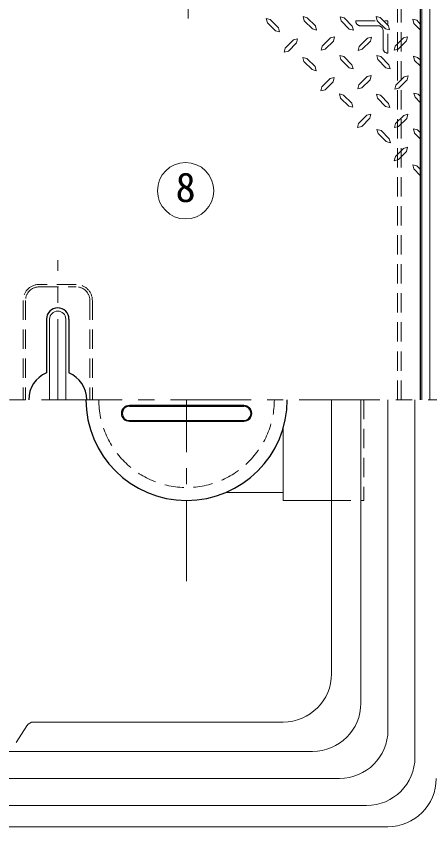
# Model space of a CAD drawing. Units: millimetres at full size, sheet at 1:10; details may follow other scales. Extents: x -2088 to 1962, y -1408 to 1402.
# Drawn here: x -1024 to -767, y 626 to 1129 of the extents above; entities that cross this region are included whole.
import ezdxf
from ezdxf.enums import TextEntityAlignment as Align

# ---------------------------------------------------------------- set-up
doc = ezdxf.new("R2010")
doc.units = ezdxf.units.MM
doc.header["$LTSCALE"] = 10
doc.linetypes.add('CHAIN1', pattern=[8, 5, -1, 1, -1])
doc.linetypes.add('DASHED1', pattern=[1.8, 1.2, -0.6])
doc.layers.add('0-0_ﾚｲﾔ1', color=4, linetype='Continuous', lineweight=9)
doc.styles.add('ＭＳ ゴシック', font='')
doc.styles.get('ＭＳ ゴシック').set_extended_font_data('MS Gothic')

msp = doc.modelspace()

# ---------------------------------------------------------------- linework, layer by layer
at = {"layer": '0-0_ﾚｲﾔ1', "linetype": 'CHAIN1'}
for p, q in [((-917.11, 1127.8), (-917.11, 1157.8)), ((-998.11, 891.3), (-998.11, 977.8)), ((-1968.11, 891.3), (-463.11, 891.3)), ((-918.11, 778.8), (-918.11, 891.3))]:
    msp.add_line(p, q, dxfattribs=at)
at = {"layer": '0-0_ﾚｲﾔ1', "linetype": 'DASHED1'}
for p, q in [((-784.81, 891.3), (-784.81, 1152.3)), ((-787.11, 891.3), (-787.11, 1146.3)), ((-808.11, 891.3), (-808.11, 828.8)), ((-828.11, 828.8), (-808.11, 828.8))]:
    msp.add_line(p, q, dxfattribs=at)
at = {"layer": '0-0_ﾚｲﾔ1', "color": 7, "lineweight": 18}
for p, q in [((-767.11, 891.3), (-767.11, 1152.3)), ((-772.11, 891.3), (-772.11, 1147.3)), ((-1003.11, 941.3), (-1003.11, 891.3)), ((-993.11, 941.3), (-993.11, 891.3)), ((-828.11, 721.3), (-828.11, 891.3)), ((-1013.11, 691.3), (-858.11, 691.3)), ((-1017.33, 688.98), (-1023.88, 678.63)), ((-793.11, 626.3), (-1663.11, 626.3))]:
    msp.add_line(p, q, dxfattribs=at)
at = {"layer": '0-0_ﾚｲﾔ1', "color": 5, "lineweight": 25}
for p, q in [((-773.11, 1146.3), (-773.11, 891.3)), ((-1005.11, 941.3), (-1005.11, 907.89)), ((-991.11, 941.3), (-991.11, 907.89)), ((-953.61, 887.3), (-882.61, 887.3)), ((-953.61, 878.3), (-882.61, 878.3))]:
    msp.add_line(p, q, dxfattribs=at)
at = {"layer": '0-0_ﾚｲﾔ1'}
for p, q in [((-867.97, 1125.17), (-868.61, 1127.74)), ((-866.12, 1127.1), (-868.61, 1127.74)), ((-866.12, 1127.1), (-861.06, 1121.95)), ((-845.07, 1126.37), (-845.71, 1128.95)), ((-843.22, 1128.3), (-845.71, 1128.95)), ((-843.22, 1128.3), (-838.16, 1123.16)), ((-822.16, 1126.29), (-822.81, 1128.87)), ((-820.32, 1128.22), (-822.81, 1128.87)), ((-820.32, 1128.22), (-815.25, 1123.08)), ((-799.74, 1126.45), (-800.39, 1129.03)), ((-797.9, 1128.38), (-800.39, 1129.03)), ((-797.9, 1128.38), (-792.83, 1123.24)), ((-775.16, 1126.7), (-777.73, 1127.34)), ((-777, 1124.77), (-777.73, 1127.34)), ((-775.16, 1126.7), (-773.11, 1124.35)), ((-867.97, 1125.17), (-862.91, 1120.11)), ((-861.06, 1121.95), (-860.33, 1119.46)), ((-845.07, 1126.37), (-840, 1121.31)), ((-838.16, 1123.16), (-837.43, 1120.67)), ((-822.16, 1126.29), (-817.1, 1121.23)), ((-815.25, 1123.08), (-814.53, 1120.59)), ((-799.74, 1126.45), (-794.68, 1121.39)), ((-792.83, 1123.24), (-792.11, 1120.75)), ((-777, 1124.77), (-773.11, 1120.87)), ((-860.33, 1119.46), (-862.91, 1120.11)), ((-837.43, 1120.67), (-840, 1121.31)), ((-814.53, 1120.59), (-817.1, 1121.23)), ((-792.11, 1120.75), (-794.68, 1121.39)), ((-854.87, 1107.57), (-849.81, 1112.63)), ((-831.97, 1108.78), (-826.91, 1113.84)), ((-809.07, 1108.7), (-804, 1113.76)), ((-786.65, 1108.86), (-781.58, 1113.92)), ((-856.8, 1109.42), (-857.44, 1106.93)), ((-854.87, 1107.57), (-857.44, 1106.93)), ((-833.9, 1110.62), (-834.54, 1108.13)), ((-831.97, 1108.78), (-834.54, 1108.13)), ((-810.99, 1110.54), (-811.64, 1108.05)), ((-809.07, 1108.7), (-811.64, 1108.05)), ((-788.58, 1110.7), (-789.22, 1108.21)), ((-786.65, 1108.86), (-789.22, 1108.21)), ((-845.23, 1101.14), (-845.87, 1103.71)), ((-843.38, 1103.07), (-845.87, 1103.71)), ((-843.38, 1103.07), (-838.32, 1097.93)), ((-822.33, 1102.35), (-822.97, 1104.92)), ((-820.48, 1104.28), (-822.97, 1104.92)), ((-822.33, 1102.35), (-817.26, 1097.28)), ((-820.48, 1104.28), (-815.41, 1099.13)), ((-799.42, 1102.27), (-800.07, 1104.84)), ((-797.58, 1104.2), (-800.07, 1104.84)), ((-799.42, 1102.27), (-794.36, 1097.2)), ((-797.58, 1104.2), (-792.51, 1099.05)), ((-774.67, 1103.71), (-777.24, 1104.36)), ((-776.52, 1101.78), (-777.24, 1104.36)), ((-776.52, 1101.78), (-773.11, 1098.37)), ((-774.67, 1103.71), (-773.11, 1102.15)), ((-845.23, 1101.14), (-840.16, 1096.08)), ((-838.32, 1097.93), (-837.59, 1095.44)), ((-814.69, 1096.64), (-817.26, 1097.28)), ((-815.41, 1099.13), (-814.69, 1096.64)), ((-791.79, 1096.56), (-794.36, 1097.2)), ((-792.51, 1099.05), (-791.79, 1096.56)), ((-837.59, 1095.44), (-840.16, 1096.08)), ((-832.13, 1083.54), (-827.07, 1088.61)), ((-811.16, 1086.6), (-811.8, 1084.11)), ((-809.23, 1084.75), (-804.16, 1089.81)), ((-788.25, 1086.52), (-788.9, 1084.03)), ((-786.33, 1084.67), (-781.26, 1089.73)), ((-834.06, 1085.39), (-834.7, 1082.9)), ((-832.13, 1083.54), (-834.7, 1082.9)), ((-809.23, 1084.75), (-811.8, 1084.11)), ((-786.33, 1084.67), (-788.9, 1084.03)), ((-774.35, 1080.89), (-776.92, 1081.53)), ((-776.28, 1078.96), (-776.92, 1081.53)), ((-822.49, 1078.4), (-823.13, 1080.97)), ((-820.64, 1080.33), (-823.13, 1080.97)), ((-822.49, 1078.4), (-817.42, 1073.34)), ((-820.64, 1080.33), (-815.58, 1075.19)), ((-799.58, 1078.32), (-800.23, 1080.89)), ((-797.74, 1080.25), (-800.23, 1080.89)), ((-799.58, 1078.32), (-794.52, 1073.26)), ((-797.74, 1080.25), (-792.67, 1075.11)), ((-776.28, 1078.96), (-773.11, 1075.79)), ((-774.35, 1080.89), (-773.11, 1079.65)), ((-814.85, 1072.7), (-817.42, 1073.34)), ((-815.58, 1075.19), (-814.85, 1072.7)), ((-791.95, 1072.62), (-794.52, 1073.26)), ((-792.67, 1075.11), (-791.95, 1072.62)), ((-811.32, 1062.65), (-811.96, 1060.16)), ((-809.39, 1060.8), (-804.33, 1065.87)), ((-788.41, 1062.57), (-789.06, 1060.08)), ((-786.49, 1060.72), (-781.42, 1065.78)), ((-809.39, 1060.8), (-811.96, 1060.16)), ((-797.33, 1058.31), (-799.91, 1058.95)), ((-799.18, 1056.38), (-799.91, 1058.95)), ((-799.18, 1056.38), (-794.12, 1051.4)), ((-797.33, 1058.31), (-792.27, 1053.25)), ((-786.49, 1060.72), (-789.06, 1060.08)), ((-774.75, 1058.63), (-777.33, 1059.28)), ((-776.6, 1056.7), (-777.33, 1059.28)), ((-776.6, 1056.7), (-773.11, 1053.07)), ((-774.75, 1058.63), (-773.11, 1056.99)), ((-791.55, 1050.68), (-794.12, 1051.4)), ((-792.27, 1053.25), (-791.55, 1050.68)), ((-788.49, 1042.16), (-783.43, 1047.22)), ((-788.49, 1042.16), (-789.14, 1039.59)), ((-786.57, 1040.31), (-781.58, 1045.37)), ((-786.57, 1040.31), (-789.14, 1039.59)), ((-775.16, 1036.37), (-777.73, 1037.02)), ((-777, 1034.45), (-777.73, 1037.02)), ((-775.16, 1036.37), (-773.11, 1034.33)), ((-777, 1034.45), (-773.11, 1030.39)), ((-809.89, 703.09), (-809.89, 891.3)), ((-776.32, 669.51), (-776.32, 891.3)), ((-953.61, 887.8), (-882.61, 887.8)), ((-953.61, 877.8), (-882.61, 877.8)), ((-858.11, 873.8), (-858.11, 828.8)), ((-858.11, 833.8), (-893.61, 833.8)), ((-858.11, 828.8), (-828.11, 828.8)), ((-839.89, 673.09), (-1616.32, 673.09)), ((-806.32, 639.51), (-1649.89, 639.51))]:
    msp.add_line(p, q, dxfattribs=at)
at = {"layer": '0-0_ﾚｲﾔ1', "color": 7, "linetype": 'DASHED1', "lineweight": 18}
for p, q in [((-813.11, 1126.3), (-793.11, 1126.3)), ((-810.11, 1123.3), (-799.11, 1123.3)), ((-793.11, 1106.3), (-793.11, 1126.3)), ((-796.11, 1120.3), (-796.11, 1109.3)), ((-986.61, 962.8), (-1009.61, 962.8)), ((-1009.61, 961.3), (-986.61, 961.3)), ((-1019.61, 952.8), (-1019.61, 891.3)), ((-1018.11, 952.8), (-1018.11, 891.3)), ((-978.11, 952.8), (-978.11, 891.3)), ((-976.61, 952.8), (-976.61, 891.3))]:
    msp.add_line(p, q, dxfattribs=at)
at = {"layer": '0-0_ﾚｲﾔ1', "color": 3, "lineweight": 18}
for p, q in [((-793.11, 686.3), (-793.11, 891.3)), ((-823.11, 656.3), (-1633.11, 656.3))]:
    msp.add_line(p, q, dxfattribs=at)
at = {"layer": '0-0_ﾚｲﾔ1'}
for points in [[(-856.8, 1109.42), (-851.66, 1114.56), (-849.16, 1115.2), (-849.81, 1112.63)], [(-833.9, 1110.62), (-828.75, 1115.77), (-826.26, 1116.41), (-826.91, 1113.84)], [(-810.99, 1110.54), (-805.85, 1115.69), (-803.36, 1116.33), (-804, 1113.76)], [(-788.58, 1110.7), (-783.43, 1115.85), (-780.94, 1116.49), (-781.58, 1113.92)], [(-811.16, 1086.6), (-806.01, 1091.74), (-803.52, 1092.38), (-804.16, 1089.81)], [(-788.25, 1086.52), (-783.11, 1091.66), (-780.62, 1092.3), (-781.26, 1089.73)], [(-834.06, 1085.39), (-828.91, 1090.53), (-826.42, 1091.18), (-827.07, 1088.61)], [(-811.32, 1062.65), (-806.17, 1067.79), (-803.68, 1068.44), (-804.33, 1065.87)], [(-788.41, 1062.57), (-783.27, 1067.71), (-780.78, 1068.36), (-781.42, 1065.78)], [(-783.43, 1047.22), (-780.86, 1047.95), (-781.58, 1045.37)]]:
    msp.add_lwpolyline(points, dxfattribs=at)
at = {"layer": '0-0_ﾚｲﾔ1', "color": 7, "lineweight": 18}
msp.add_circle((-918.7, 1020.96), 17.5, dxfattribs=at)
at = {"layer": '0-0_ﾚｲﾔ1', "color": 7, "linetype": 'DASHED1', "lineweight": 18}
for centre, radius, start, end in [((-810.11, 1126.3), 3, 180, 270), ((-799.11, 1120.3), 3, 0, 90), ((-793.11, 1109.3), 3, 180, 270), ((-1009.61, 952.8), 10, 90, 180), ((-1009.61, 952.8), 8.5, 90, 180), ((-986.61, 952.8), 10, 0, 90), ((-986.61, 952.8), 8.5, 0, 90), ((-918.11, 891.3), 54.5, 180, 360)]:
    msp.add_arc(centre, radius, start, end, dxfattribs=at)
at = {"layer": '0-0_ﾚｲﾔ1', "color": 5, "lineweight": 25}
for centre, radius, start, end in [((-998.11, 941.3), 7, 0, 180), ((-998.11, 891.3), 18, 112.8854, 180), ((-998.11, 891.3), 18, 360, 67.1146), ((-918.11, 891.3), 62.5, 180, 360), ((-953.61, 882.8), 4.5, 90, 270), ((-882.61, 882.8), 4.5, 270, 90)]:
    msp.add_arc(centre, radius, start, end, dxfattribs=at)
at = {"layer": '0-0_ﾚｲﾔ1', "color": 7, "lineweight": 18}
for centre, radius, start, end in [((-998.11, 941.3), 5, 0, 180), ((-858.11, 721.3), 30, 270, 0), ((-1013.11, 686.3), 5, 90, 147.6665), ((-793.11, 656.3), 30, 270, 0)]:
    msp.add_arc(centre, radius, start, end, dxfattribs=at)
at = {"layer": '0-0_ﾚｲﾔ1'}
for centre, radius, start, end in [((-953.61, 882.8), 5, 90, 270), ((-882.61, 882.8), 5, 270, 90), ((-839.89, 703.09), 30, 270, 0), ((-806.32, 669.51), 30, 270, 0)]:
    msp.add_arc(centre, radius, start, end, dxfattribs=at)
at = {"layer": '0-0_ﾚｲﾔ1', "color": 3, "lineweight": 18}
msp.add_arc((-823.11, 686.3), 30, 270, 0, dxfattribs=at)

# ---------------------------------------------------------------- texts
at = {"layer": '0-0_ﾚｲﾔ1', "color": 7, "style": 'ＭＳ ゴシック'}
msp.add_text('8', height=18.33, dxfattribs=at).set_placement((-924.95, 1008.46), align=Align.BOTTOM_LEFT)

doc.saveas('drawing.dxf')
